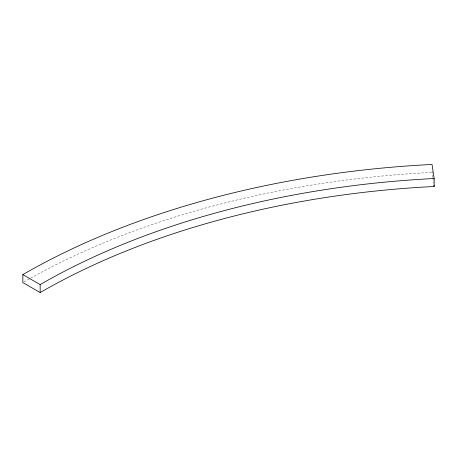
<?xml version="1.0" encoding="UTF-8"?>
<svg xmlns="http://www.w3.org/2000/svg" width="457" height="457" viewBox="0 0 457 457"><rect width="100%" height="100%" fill="white"/><g stroke="black" fill="none" stroke-linecap="round" stroke-linejoin="round"><path stroke-width="0.34" stroke-dasharray="2.29 1.71" d="M432.019 171.078L432.762 177.333M432.87 178.036L433.619 182.966M24.027 281.889A659.999 381.047 0 0 1 29.956 278.519M30.556 278.187A659.999 381.047 0 0 1 432.019 172.409"/><path stroke-width="0.69" d="M22.85 274.6L40.159 284.591A635.521 366.914 0 0 1 434.15 178.521L432.019 164.446A659.999 381.047 0 0 0 22.85 274.6L22.85 282.563L40.159 292.554A635.521 366.914 0 0 1 434.15 186.485L434.15 178.521M433.939 185.079L434.15 186.485M40.159 284.591L40.159 292.554"/></g></svg>
